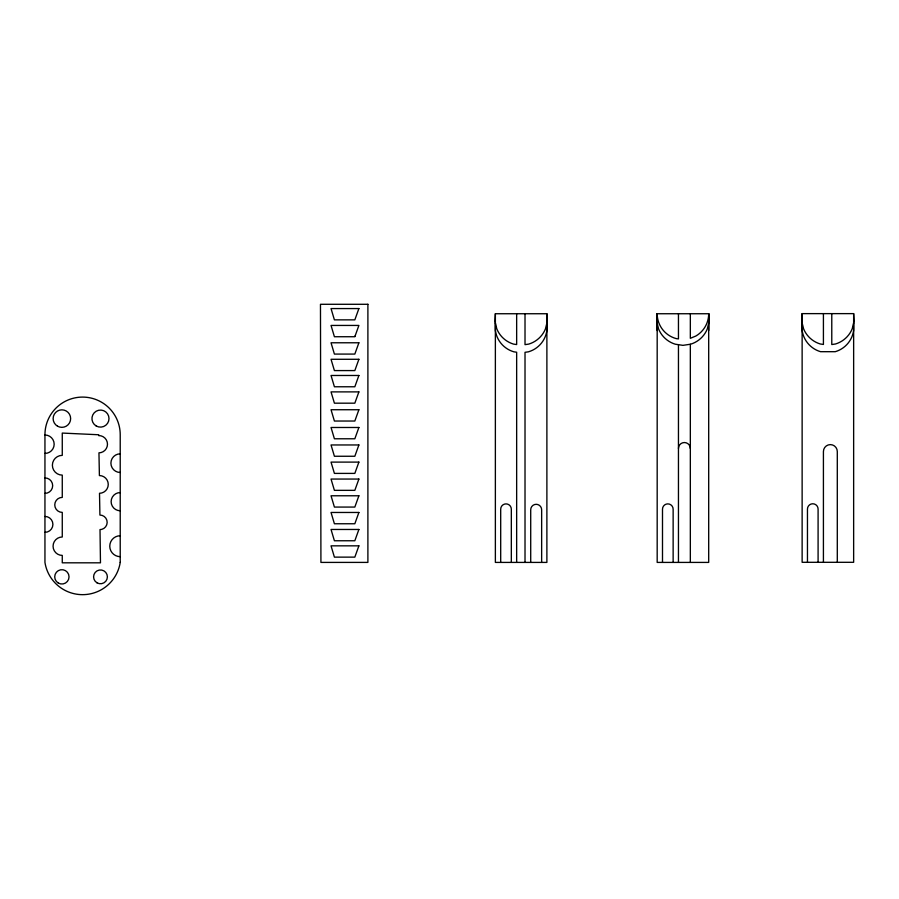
<?xml version="1.0" encoding="UTF-8"?>
<svg xmlns="http://www.w3.org/2000/svg" width="899" height="899" viewBox="0 0 899 899"><rect width="100%" height="100%" fill="white"/><g stroke="black" fill="none" stroke-linecap="round" stroke-linejoin="round"><path stroke-width="1.35" d="M678.453 313.74L678.453 338.901L676.273 338.62A25.756 25.756 0 0 1 657.18 313.74L656.753 321.471L658.596 329A26.296 26.296 0 0 0 675.273 344.205L682.937 345.351L690.601 344.205A26.296 26.296 0 0 0 707.277 329L709.12 321.471L708.693 313.74L657.18 313.74L657.18 562.414L708.693 562.414L708.693 323.235M495.371 323.078L495.371 330.551A25.992 25.992 0 0 0 513.846 351.812L516.655 352.228L516.655 562.414M657.18 330.551L657.18 323.235M802.133 322.966L802.133 330.439A25.992 25.992 0 0 0 820.551 351.689L835.238 351.7A25.992 25.992 0 0 0 853.657 330.439L853.645 322.966M525.016 313.74L525.016 344.654L528.769 344.092A26.273 26.273 0 0 0 545.435 328.955L547.289 321.46L546.884 313.74L495.371 313.74L494.978 321.46L496.832 328.955A26.273 26.273 0 0 0 513.486 344.092L516.655 344.564L516.655 313.74M657.18 313.74L657.18 323.078M831.777 313.627L831.777 344.542L835.531 343.98A26.273 26.273 0 0 0 852.196 328.843L854.05 321.336L853.645 313.627L802.133 313.627L801.739 321.336L803.594 328.843A26.273 26.273 0 0 0 820.248 343.98L823.417 344.452L823.417 313.627M708.704 330.495L708.693 313.74A25.756 25.756 0 0 1 695.815 336.046L690.331 338.316L690.331 313.74M546.884 323.078L546.895 330.495A25.992 25.992 0 0 1 528.466 351.812L525.016 352.318L525.016 562.414M853.645 313.627L853.645 562.302L802.133 562.302L802.133 313.627M837.295 562.302L837.295 451.545A6.945 6.945 0 0 0 830.361 444.612A6.945 6.945 0 0 0 823.417 451.545L823.417 562.302M818.09 562.302L818.09 509.081A5.315 5.315 0 0 0 812.775 503.766A5.315 5.315 0 0 0 807.459 509.081L807.459 562.302M708.693 313.74L708.693 323.078M690.331 344.25L690.331 562.414M678.453 344.688L678.453 562.414M673.137 562.414L673.137 509.205A5.315 5.315 0 0 0 667.822 503.878A5.315 5.315 0 0 0 662.496 509.205L662.496 562.414M546.884 313.74L546.884 562.414L495.371 562.414L495.371 313.74M541.648 562.414L541.648 509.767A5.473 5.473 0 0 0 536.175 504.305A5.473 5.473 0 0 0 530.713 509.767L530.713 562.414M511.329 562.414L511.329 509.205A5.315 5.315 0 0 0 506.013 503.878A5.315 5.315 0 0 0 500.698 509.205L500.698 562.414M44.95 516.431A7.956 7.956 0 0 1 52.906 524.387A7.956 7.956 0 0 1 44.95 532.343M120.219 472.481A9.327 9.327 0 0 1 110.903 463.154A9.327 9.327 0 0 1 120.219 453.826M44.95 477.92A7.731 7.731 0 0 1 52.681 485.651A7.731 7.731 0 0 1 44.95 493.382M44.95 434.992A9.215 9.215 0 0 1 54.165 444.207A9.215 9.215 0 0 1 44.95 453.422M120.219 510.756A9.091 9.091 0 0 1 111.128 501.653A9.091 9.091 0 0 1 120.219 492.562M120.219 556.661A10.462 10.462 0 0 1 109.768 546.199A10.462 10.462 0 0 1 120.219 535.737M678.453 448.466A5.933 5.933 0 0 1 684.397 442.533A5.933 5.933 0 0 1 690.331 448.466M355.105 335.968L354.835 336.732L334.406 336.732L331.034 325.438L358.892 325.438L355.116 335.956M358.892 308.571L354.835 319.864L334.406 319.864L331.034 308.571L358.892 308.571M358.892 342.777L354.835 354.082L334.406 354.082L331.034 342.777L358.892 342.777M358.892 359.285L354.835 370.579L334.406 370.579L331.034 359.285L358.892 359.285M358.892 375.479L354.835 386.772L334.406 386.772L331.034 375.479L358.892 375.479M358.892 391.885L354.835 403.179L334.406 403.179L331.034 391.885L358.892 391.885M358.892 409.73L354.835 421.035L334.406 421.035L331.034 409.73L358.892 409.73M358.892 427.486L354.835 438.779L334.406 438.779L331.034 427.486L358.892 427.486M358.892 444.96L354.835 456.254L334.406 456.254L331.034 444.96L358.892 444.96M358.892 462.108L354.835 473.402L334.406 473.402L331.034 462.108L358.892 462.108M358.892 479.055L354.835 490.348L334.406 490.348L331.034 479.055L358.892 479.055M358.892 495.776L354.835 507.07L334.406 507.07L331.034 495.776L358.892 495.776M358.892 512.464L354.835 523.757L334.406 523.757L331.034 512.464L358.892 512.464M358.892 529.466L354.835 540.76L334.406 540.76L331.034 529.466L358.892 529.466M358.892 545.839L354.835 557.133L334.406 557.133L331.034 545.839L358.892 545.839M98.834 435.566L98.699 434.756L62.267 433.071L62.267 455.344A9.889 9.889 0 0 0 52.378 465.233A9.889 9.889 0 0 0 62.267 475.122L62.267 497.383A7.507 7.507 0 0 0 54.76 504.89A7.507 7.507 0 0 0 62.267 512.396L62.267 536.984A9.215 9.215 0 0 0 53.063 546.199A9.215 9.215 0 0 0 62.267 555.413L62.267 562.819L100.474 562.819L100.014 529.59L101.801 529.354A7.282 7.282 0 0 0 99.913 515.048L99.508 493.281L101.688 492.989A8.866 8.866 0 0 0 99.396 475.56L98.957 452.838L101.07 452.557A8.642 8.642 0 0 0 98.834 435.566M367.893 304.289L320.471 304.289L320.921 562.414L367.893 562.403L367.893 304.289M120.219 562.414L120.219 434.723A37.634 37.634 0 0 0 82.584 397.088A37.634 37.634 0 0 0 44.95 434.723L44.95 562.414A38.084 38.084 0 0 0 120.219 562.414M57.502 426.171A8.754 8.754 0 0 0 70.639 418.586A8.754 8.754 0 0 0 57.502 411.012A8.754 8.754 0 0 0 57.502 426.171M96.215 425.98A8.529 8.529 0 0 0 109.004 418.586A8.529 8.529 0 0 0 96.215 411.203A8.529 8.529 0 0 0 96.215 425.98M97.025 582.833A6.911 6.911 0 0 0 107.386 576.855A6.911 6.911 0 0 0 97.025 570.876A6.911 6.911 0 0 0 97.025 582.833M58.3 583.058A7.158 7.158 0 0 0 69.043 576.855A7.158 7.158 0 0 0 58.3 570.651A7.158 7.158 0 0 0 58.3 583.058"/></g></svg>
